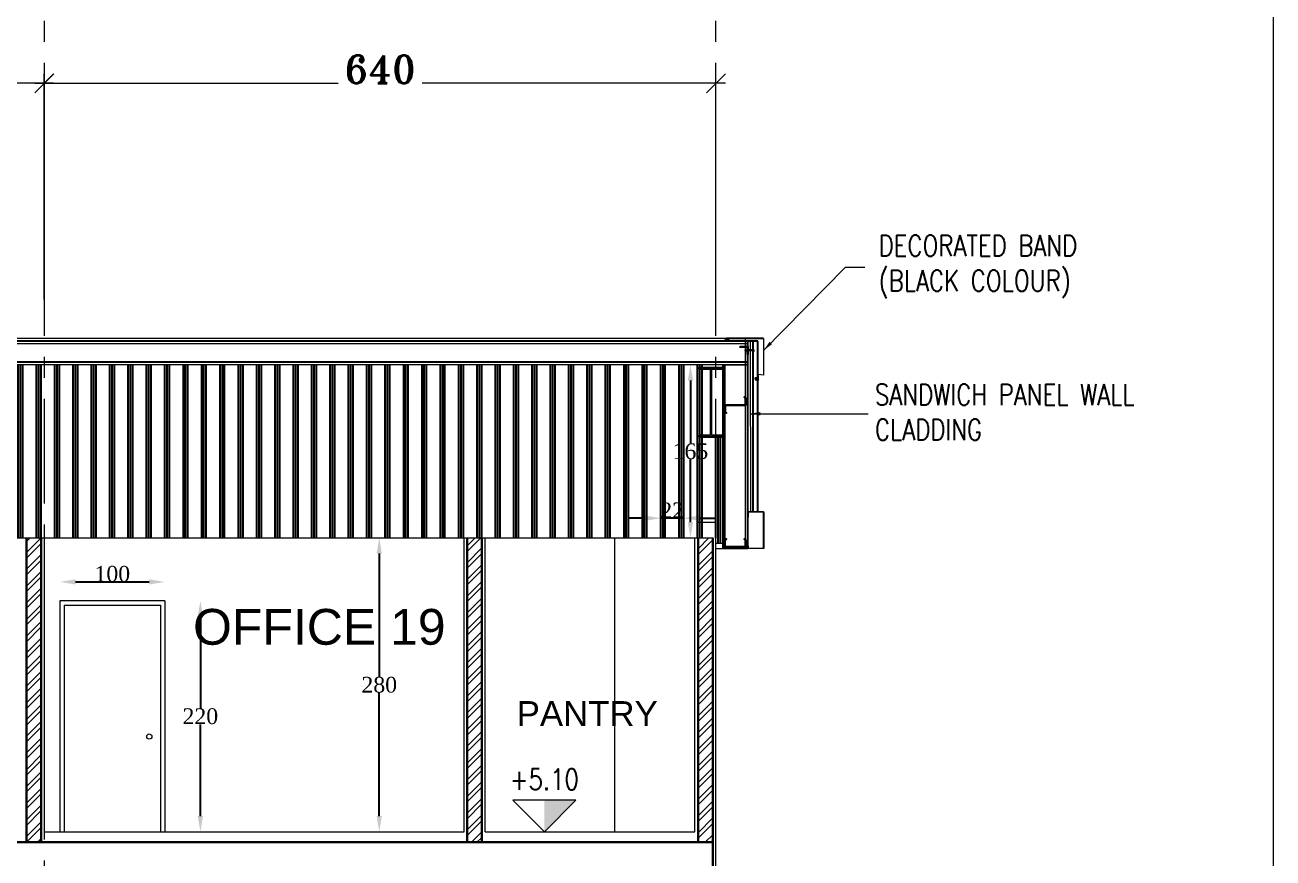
# Model space of a CAD drawing. Header units: millimetres. Extents: x -9083 to 924194, y -232449 to 321637.
# Drawn here: x 43701 to 55597, y 23175 to 31113 of the extents above; entities that cross this region are included whole.
import ezdxf
from ezdxf.enums import TextEntityAlignment as Align

# ---------------------------------------------------------------- set-up
doc = ezdxf.new("R2010")
doc.units = ezdxf.units.MM
doc.header["$LTSCALE"] = 400
doc.header["$MEASUREMENT"] = 0
doc.header["$PDMODE"] = 3
doc.linetypes.add('CENTER', pattern=[2, 1.25, -0.25, 0.25, -0.25])
doc.linetypes.add('CENTERX2', pattern=[4, 2.5, -0.5, 0.5, -0.5])
doc.layers.get('0').update_dxf_attribs({"lineweight": 0, "true_color": 0xff1414})
doc.layers.get('Defpoints').update_dxf_attribs({"color": 8, "lineweight": 5})
for name, color, linetype in [('A-400 ANNOT-TEXT', 7, 'Continuous'), ('A-BRACING', 7, 'Continuous'), ('A-ELEV-3', 7, 'Continuous'), ('A-ELEV-6', 251, 'Continuous'), ('A-GISTUD', 62, 'Continuous'), ('A-HAT', 251, 'Continuous'), ('A-PURLIN', 7, 'Continuous'), ('A-ROOF CLADDING', 7, 'Continuous'), ('PRO', 1, 'Continuous')]:
    doc.layers.add(name, color=color, linetype=linetype)
for name, color, linetype, lineweight in [('A-ALUCOBOND', 155, 'Continuous', 5), ('A-ANNO-DIMS', 134, 'Continuous', 9), ('AR-dim-in', 134, 'Continuous', 0), ('AXIS DIMENSION', 8, 'Continuous', 5), ('DOOR', 1, 'Continuous', 5), ('FINISH', 3, 'Continuous', 9), ('HAT', 252, 'Continuous', 5), ('HATCH', 15, 'Continuous', 0), ('LEVEL SYMBOL', 8, 'Continuous', 5), ('ROOMS DIMENSION', 3, 'Continuous', 5), ('WALL PROPOSED', 255, 'Continuous', 30)]:
    doc.layers.add(name, color=color, linetype=linetype, lineweight=lineweight)
doc.layers.add('A-SHEETING', color=7, linetype='Continuous', true_color=0x8f999f)
doc.layers.add('AXIES', color=7, linetype='CENTER', lineweight=0, true_color=0x949596)
doc.styles.add('Arial_1', font='arial.ttf', dxfattribs={"height": 300})
doc.styles.add('ROMAN', font='times.ttf')
doc.styles.add('ROMAN-0.7', font='romans.shx', dxfattribs={"width": 0.7})
doc.styles.add('ROMANS-0.8', font='romans.shx', dxfattribs={"width": 0.8})
doc.styles.add('ROMANS-TITLE', font='ROMANS.shx', dxfattribs={"width": 0.8})
doc.styles.add('ROMANT', font='romant.shx')
doc.linetypes.add('BATTING', pattern='A,0.0001,-0.1,[134,ltypeshp.shx,S=0.1,R=0,X=-0.1,Y=0],-0.2,[134,ltypeshp.shx,S=0.1,R=180,X=0.1,Y=0],-0.1', length=0.4001)
doc.dimstyles.new('AXIS DIMENSION', dxfattribs={"dimscale": 1.2, "dimtxt": 220, "dimasz": 150, "dimexe": 75, "dimexo": 200, "dimgap": 50, "dimtad": 0, "dimdec": 0, "dimlfac": 0.1, "dimzin": 0, "dimdsep": 46, "dimtxsty": 'ROMANT', "dimblk": 'OBLIQUE', "dimcen": 200, "dimdle": 75, "dimclrd": 17, "dimclre": 94, "dimclrt": 3, "dimadec": 0, "dimazin": 0, "dimtfac": 0.5, "dimtdec": 0, "dimtix": 1, "dimtofl": 0, "dimtmove": 2, "dimatfit": 2, "dimfxl": 100, "dimtvp": 0.5, "dimtolj": 1, "dimtzin": 0, "dimlwd": -1, "dimlwe": -1, "dimarcsym": 0})
doc.dimstyles.new('DIM-200-100', dxfattribs={"dimtxt": 200, "dimasz": 100, "dimexe": 100, "dimexo": 100, "dimgap": 75, "dimtad": 1, "dimdec": 0, "dimzin": 12, "dimdsep": 46, "dimtxsty": 'ROMAN-0.7', "dimblk": 'ARCHTICK', "dimcen": 50, "dimdle": 100, "dimclrd": 8, "dimclre": 9, "dimclrt": 256, "dimadec": 0, "dimazin": 0, "dimtfac": 1, "dimtdec": 0, "dimtix": 1, "dimtmove": 2, "dimatfit": 3, "dimfxl": 1, "dimtolj": 1, "dimtzin": 0, "dimlwd": 9, "dimlwe": 5, "dimarcsym": 0})
doc.dimstyles.new('ELEV DIM', dxfattribs={"dimtxt": 150, "dimasz": 150, "dimexe": 0.06, "dimexo": 0.06, "dimgap": 0.03, "dimtad": 1, "dimtih": 1, "dimtoh": 1, "dimdec": 0, "dimlfac": 0.1, "dimzin": 13, "dimdsep": 46, "dimtxsty": 'ROMAN', "dimcen": 0.09, "dimdle": 0.06, "dimse1": 1, "dimse2": 1, "dimclrd": 256, "dimclre": 256, "dimclrt": 3, "dimadec": 0, "dimazin": 0, "dimtfac": 1, "dimtdec": 0, "dimtix": 1, "dimtmove": 2, "dimatfit": 3, "dimfxl": 0.06, "dimtolj": 1, "dimtzin": 0, "dimarcsym": 0})

# ---------------------------------------------------------------- blocks, each defined once
blk = doc.blocks.new('*D842')
at = {"layer": 'Defpoints', "color": 0, "transparency": 16777216}
for p in [(45034, 25806), (44034, 25625), (45034, 25625)]:
    blk.add_point(p, dxfattribs=at)
at = {"layer": 'ROOMS DIMENSION', "lineweight": -2, "transparency": 16777216}
blk.add_line((44184, 25806), (44884, 25806), dxfattribs=at)
at = {"layer": 'ROOMS DIMENSION', "transparency": 16777216}
for points in [[(44184, 25831), (44184, 25781), (44034, 25806)], [(44884, 25831), (44884, 25781), (45034, 25806)]]:
    blk.add_solid(points, dxfattribs=at)
at = {"layer": 'ROOMS DIMENSION', "color": 3, "transparency": 16777216, "insert": (44534, 25882), "char_height": 150, "attachment_point": 5, "style": 'ROMAN'}
blk.add_mtext('\\A1;100', dxfattribs=at)
blk = doc.blocks.new('*D843')
at = {"layer": 'Defpoints', "color": 0, "transparency": 16777216}
for p in [(45034, 25625), (45034, 23425), (45373, 23425)]:
    blk.add_point(p, dxfattribs=at)
at = {"layer": 'ROOMS DIMENSION', "lineweight": -2, "transparency": 16777216}
for p, q in [((45373, 25475), (45373, 24601)), ((45373, 23575), (45373, 24448))]:
    blk.add_line(p, q, dxfattribs=at)
at = {"layer": 'ROOMS DIMENSION', "transparency": 16777216}
for points in [[(45348, 25475), (45398, 25475), (45373, 25625)], [(45348, 23575), (45398, 23575), (45373, 23425)]]:
    blk.add_solid(points, dxfattribs=at)
at = {"layer": 'ROOMS DIMENSION', "color": 3, "transparency": 16777216, "insert": (45373, 24525), "char_height": 150, "attachment_point": 5, "style": 'ROMAN'}
blk.add_mtext('\\A1;220', dxfattribs=at)
blk = doc.blocks.new('*D848')
at = {"layer": 'Defpoints', "color": 0, "transparency": 16777216}
for p in [(47191, 26225), (47078, 23425), (47191, 23425)]:
    blk.add_point(p, dxfattribs=at)
at = {"layer": 'ROOMS DIMENSION', "lineweight": -2, "transparency": 16777216}
for p, q in [((47078, 26075), (47078, 24901)), ((47078, 23575), (47078, 24749))]:
    blk.add_line(p, q, dxfattribs=at)
at = {"layer": 'ROOMS DIMENSION', "transparency": 16777216}
for points in [[(47053, 26075), (47103, 26075), (47078, 26225)], [(47053, 23575), (47103, 23575), (47078, 23425)]]:
    blk.add_solid(points, dxfattribs=at)
at = {"layer": 'ROOMS DIMENSION', "color": 3, "transparency": 16777216, "insert": (47078, 24825), "char_height": 150, "attachment_point": 5, "style": 'ROMAN'}
blk.add_mtext('\\A1;280', dxfattribs=at)
blk = doc.blocks.new('A$C38DF5A04')
at = {"color": 9}
for p, q in [((-73, -3), (-74, 3)), ((-72, -1), (-74, 3)), ((-74, 3), (-74, 1)), ((-74, 1), (-73, -3)), ((-72, 2), (-71, 3)), ((-70, -3), (-72, 2)), ((-71, 3), (-70, -3)), ((-69, -2), (-71, 3)), ((-69, 2), (-68, 3)), ((-67, -3), (-69, 2)), ((-66, -2), (-68, 3)), ((-68, 3), (-67, -3)), ((-66, 2), (-68, 2)), ((-66, 2), (-65, 3)), ((-64, -3), (-66, 2)), ((-63, -2), (-65, 3)), ((-65, 3), (-64, -3)), ((-63, 2), (-65, 2)), ((-63, 2), (-62, 3)), ((-61, -3), (-63, 2)), ((-62, 3), (-61, -3)), ((-60, -2), (-62, 3)), ((-60, 2), (-62, 2)), ((-60, 2), (-59, 3)), ((-58, -3), (-60, 2)), ((-57, -2), (-59, 3)), ((-59, 3), (-58, -3)), ((-57, 2), (-59, 2)), ((-57, 2), (-56, 3)), ((-55, -3), (-57, 2)), ((-56, 3), (-55, -3)), ((-54, -2), (-56, 3)), ((-54, 2), (-56, 2)), ((-54, 2), (-53, 3)), ((-52, -3), (-54, 2)), ((-53, 3), (-52, -3)), ((-51, -2), (-53, 3)), ((-51, 2), (-53, 2)), ((-51, 2), (-50, 3)), ((-49, -3), (-51, 2)), ((-48, -2), (-50, 3)), ((-50, 3), (-49, -3)), ((-48, 2), (-50, 2)), ((-48, 2), (-47, 3)), ((-46, -3), (-48, 2)), ((-47, 3), (-46, -3)), ((-45, -2), (-47, 3)), ((-45, 2), (-47, 2)), ((-45, 2), (-44, 3)), ((-43, -3), (-45, 2)), ((-44, 3), (-43, -3)), ((-43, -2), (-44, 3)), ((-42, 2), (-44, 2)), ((-40, -2), (-42, 3)), ((-42, 3), (-40, -3)), ((-42, 2), (-42, 3)), ((-40, -3), (-42, 2)), ((-39, 2), (-41, 2)), ((-39, 2), (-39, 3)), ((-39, 3), (-37, -3)), ((-37, -2), (-39, 3)), ((-37, -3), (-39, 2)), ((-36, 2), (-38, 2)), ((-36, 2), (-36, 3)), ((-36, 3), (-34, -3)), ((-34, -2), (-36, 3)), ((-34, -3), (-36, 2)), ((-33, 2), (-35, 2)), ((-33, 2), (-33, 3)), ((-33, 3), (-31, -3)), ((-31, -2), (-33, 3)), ((-31, -3), (-33, 2)), ((-30, 2), (-32, 2)), ((-28, -2), (-30, 3)), ((-30, 3), (-28, -3)), ((-30, 2), (-30, 3)), ((-28, -3), (-30, 2)), ((-27, 2), (-29, 2)), ((-25, -2), (-27, 3)), ((-27, 3), (-25, -3)), ((-27, 2), (-27, 3)), ((-25, -3), (-27, 2)), ((-24, 2), (-26, 2)), ((-22, -2), (-24, 3)), ((-24, 3), (-22, -3)), ((-24, 2), (-24, 3)), ((-22, -3), (-24, 2)), ((-21, 2), (-23, 2)), ((-19, -2), (-21, 3)), ((-21, 3), (-19, -3)), ((-21, 2), (-21, 3)), ((-19, -3), (-21, 2)), ((-18, 2), (-20, 2)), ((-18, 2), (-20, 2)), ((-16, -2), (-18, 3)), ((-18, 3), (-16, -3)), ((-18, 2), (-18, 3)), ((-16, -3), (-18, 2)), ((-16, 2), (-17, 2)), ((-16, 2), (-17, 2)), ((-16, 2), (-15, 3)), ((-14, -3), (-16, 2)), ((-13, -2), (-15, 3)), ((-15, 3), (-14, -3)), ((-13, 2), (-15, 2)), ((-13, 2), (-12, 3)), ((-11, -3), (-13, 2)), ((-10, -2), (-12, 3)), ((-12, 3), (-11, -3)), ((-10, 2), (-12, 2)), ((-10, 2), (-9, 3)), ((-8, -3), (-10, 2)), ((-9, 3), (-8, -3)), ((-7, -2), (-9, 3)), ((-7, 2), (-9, 2)), ((-7, 2), (-6, 3)), ((-5, -3), (-7, 2)), ((-6, 3), (-5, -3)), ((-4, -2), (-6, 3)), ((-4, 2), (-6, 2)), ((-4, 2), (-6, 2)), ((-4, 2), (-3, 3)), ((-2, -3), (-4, 2)), ((-3, 3), (-2, -3)), ((-1, -2), (-3, 3)), ((0, 2), (-3, 2)), ((3, 5), (3, -5)), ((-72, -1), (-73, -3)), ((-70, -3), (-69, -2)), ((-67, -3), (-66, -2)), ((-64, -2), (-66, -2)), ((-64, -3), (-63, -2)), ((-61, -2), (-63, -2)), ((-61, -3), (-60, -2)), ((-58, -2), (-60, -2)), ((-58, -3), (-57, -2)), ((-55, -2), (-57, -2)), ((-55, -3), (-54, -2)), ((-52, -2), (-54, -2)), ((-52, -3), (-51, -2)), ((-49, -2), (-51, -2)), ((-49, -3), (-48, -2)), ((-46, -2), (-48, -2)), ((-46, -3), (-45, -2)), ((-44, -2), (-45, -2)), ((-41, -2), (-43, -2)), ((-43, -3), (-43, -2)), ((-38, -2), (-40, -2)), ((-40, -3), (-40, -2)), ((-35, -2), (-37, -2)), ((-37, -3), (-37, -2)), ((-32, -2), (-34, -2)), ((-34, -3), (-34, -2)), ((-29, -2), (-31, -2)), ((-31, -3), (-31, -2)), ((-28, -3), (-28, -2)), ((-26, -2), (-28, -2)), ((-25, -3), (-25, -2)), ((-23, -2), (-25, -2)), ((-22, -3), (-22, -2)), ((-20, -2), (-22, -2)), ((-19, -3), (-19, -2)), ((-17, -2), (-19, -2)), ((-16, -3), (-16, -2)), ((-14, -2), (-16, -2)), ((-14, -3), (-13, -2)), ((-11, -2), (-13, -2)), ((-11, -3), (-10, -2)), ((-8, -2), (-10, -2)), ((-8, -3), (-7, -2)), ((-5, -2), (-7, -2)), ((-5, -3), (-4, -2)), ((-2, -2), (-4, -2)), ((-2, -3), (-1, -2)), ((0, -2), (-1, -2))]:
    blk.add_line(p, q, dxfattribs=at)
at = {"color": 9, "linetype": 'Continuous'}
for p, q in [((0, -10), (0, 10)), ((1, 10), (0, 10)), ((1, -10), (1, 10)), ((1, 10), (3, 5)), ((4, 5), (7, 5)), ((4, 3), (7, 3)), ((7, -4), (7, 4)), ((1, -10), (0, -10)), ((3, -5), (1, -10)), ((4, -3), (7, -3)), ((7, -5), (4, -5))]:
    blk.add_line(p, q, dxfattribs=at)
for centre, radius, start, end in [((5, 4), 1.99, 137.7662, 222.2338), ((10, 0), 7.2, 158.141, 201.859), ((5, 4), 1.99, 317.7662, 42.2338), ((0, 0), 7.2, 338.141, 21.859), ((5, -4), 1.99, 137.7662, 222.2338), ((5, -4), 1.99, 317.7662, 42.2338)]:
    blk.add_arc(centre, radius, start, end, dxfattribs=at)
at = {"color": 9}
for centre, major_axis, start_param, end_param in [((-68, -21), (16.6, 16.6), 1.076748, 1.203291), ((-68, 22), (-16.6, 16.6), 1.938302, 2.101801), ((-68, -21), (-16.6, 16.6), -0.618205, -0.53124), ((-68, -21), (16.6, 16.6), 0.829171, 0.912678), ((-68, 22), (-16.6, 16.6), 2.146176, 2.245916), ((-68, 22), (-16.6, 16.6), 2.288058, 2.374668)]:
    blk.add_ellipse(centre, major_axis=major_axis, ratio=1, start_param=start_param, end_param=end_param, dxfattribs=at)
blk = doc.blocks.new('200Z')
at = {"layer": 'A-PURLIN'}
blk.add_lwpolyline([(-81, 12), (-71, 3, 0.198912), (-65, 0), (-9, 0, 0.414214), (0, 9), (0, 191, -0.414214), (5, 196), (61, 196, -0.198912), (64, 195), (74, 185), (77, 188), (67, 197, 0.198912), (61, 200), (5, 200, 0.414214), (-4, 191), (-4, 9, -0.414214), (-9, 4), (-65, 4, -0.198912), (-68, 5), (-78, 15)], format="xyb", close=True, dxfattribs=at)
blk = doc.blocks.new('_ArchTick')
at = {"color": 0, "linetype": 'ByBlock', "const_width": 0.15}
blk.add_lwpolyline([(-0.5, -0.5), (0.5, 0.5)], dxfattribs=at)
blk = doc.blocks.new('A-LVL_EL-SEC')
at = {"layer": 'LEVEL SYMBOL', "color": 5, "ltscale": 800}
blk.add_line((-150, 0), (150, 0), dxfattribs=at)
at = {"layer": 'LEVEL SYMBOL'}
blk.add_lwpolyline([(-300, 300), (0, 0), (300, 300), (-300, 300)], dxfattribs=at)
blk.add_solid([(0, 300), (300, 300), (0, 0)], dxfattribs=at)
at = {"layer": 'LEVEL SYMBOL', "color": 1, "ltscale": 800, "style": 'ROMANS-TITLE', "width": 0.8}
blk.add_attdef('FLOOR-LEVEL', text='', height=200, dxfattribs=at).set_placement((0, 580), align=Align.MIDDLE)
blk = doc.blocks.new('*D884')
at = {"layer": 'Defpoints', "color": 0, "transparency": 16777216}
for p in [(50044, 27874), (50086, 27874, 0), (50086, 26225)]:
    blk.add_point(p, dxfattribs=at)
at = {"layer": 'ROOMS DIMENSION', "lineweight": -2, "transparency": 16777216}
for p, q in [((50044, 27724), (50044, 27126)), ((50044, 26375), (50044, 26973))]:
    blk.add_line(p, q, dxfattribs=at)
at = {"layer": 'ROOMS DIMENSION', "transparency": 16777216}
for points in [[(50019, 27724), (50069, 27724), (50044, 27874)], [(50019, 26375), (50069, 26375), (50044, 26225)]]:
    blk.add_solid(points, dxfattribs=at)
at = {"layer": 'ROOMS DIMENSION', "color": 3, "transparency": 16777216, "insert": (50044, 27050), "char_height": 150, "attachment_point": 5, "style": 'ROMAN'}
blk.add_mtext('\\A1;165', dxfattribs=at)
blk = doc.blocks.new('*D852')
at = {"layer": 'Defpoints', "color": 0, "transparency": 16777216}
for p in [(49761, 26413), (49761, 26225, 0), (49979, 26225, 0)]:
    blk.add_point(p, dxfattribs=at)
at = {"layer": 'ROOMS DIMENSION', "lineweight": -2, "transparency": 16777216}
for p, q in [((49611, 26413), (49461, 26413)), ((49979, 26413), (49761, 26413)), ((50129, 26413), (50279, 26413))]:
    blk.add_line(p, q, dxfattribs=at)
at = {"layer": 'ROOMS DIMENSION', "transparency": 16777216}
for points in [[(49611, 26438), (49611, 26388), (49761, 26413)], [(50129, 26438), (50129, 26388), (49979, 26413)]]:
    blk.add_solid(points, dxfattribs=at)
at = {"layer": 'ROOMS DIMENSION', "color": 3, "transparency": 16777216, "insert": (49870, 26488), "char_height": 150, "attachment_point": 5, "style": 'ROMAN'}
blk.add_mtext('\\A1;22', dxfattribs=at)
blk = doc.blocks.new('*D885')
at = {"layer": 'Defpoints', "color": 0, "transparency": 16777216}
for p in [(50044, 27874), (50086, 27874, 0), (50086, 26225)]:
    blk.add_point(p, dxfattribs=at)
at = {"layer": 'ROOMS DIMENSION', "lineweight": -2, "transparency": 16777216}
for p, q in [((50044, 27724), (50044, 27126)), ((50044, 26375), (50044, 26973))]:
    blk.add_line(p, q, dxfattribs=at)
at = {"layer": 'ROOMS DIMENSION', "transparency": 16777216}
for points in [[(50019, 27724), (50069, 27724), (50044, 27874)], [(50019, 26375), (50069, 26375), (50044, 26225)]]:
    blk.add_solid(points, dxfattribs=at)
at = {"layer": 'ROOMS DIMENSION', "color": 3, "transparency": 16777216, "insert": (50044, 27050), "char_height": 150, "attachment_point": 5, "style": 'ROMAN'}
blk.add_mtext('\\A1;165', dxfattribs=at)
blk = doc.blocks.new('*D886')
at = {"layer": 'Defpoints', "color": 0, "transparency": 16777216}
for p in [(50044, 27874), (50086, 27874, 0), (50086, 26225)]:
    blk.add_point(p, dxfattribs=at)
at = {"layer": 'ROOMS DIMENSION', "lineweight": -2, "transparency": 16777216}
for p, q in [((50044, 27724), (50044, 27126)), ((50044, 26375), (50044, 26973))]:
    blk.add_line(p, q, dxfattribs=at)
at = {"layer": 'ROOMS DIMENSION', "transparency": 16777216}
for points in [[(50019, 27724), (50069, 27724), (50044, 27874)], [(50019, 26375), (50069, 26375), (50044, 26225)]]:
    blk.add_solid(points, dxfattribs=at)
at = {"layer": 'ROOMS DIMENSION', "color": 3, "transparency": 16777216, "insert": (50044, 27050), "char_height": 150, "attachment_point": 5, "style": 'ROMAN'}
blk.add_mtext('\\A1;165', dxfattribs=at)
blk = doc.blocks.new('_Oblique')
at = {"color": 0, "linetype": 'ByBlock', "lineweight": -2}
blk.add_line((-0.5, -0.5), (0.5, 0.5), dxfattribs=at)
blk = doc.blocks.new('*D241')
at = {"layer": 'AXIS DIMENSION', "color": 94, "ltscale": 20, "transparency": 16777216}
for p, q in [((6115083, 708928), (6115083, 711079)), ((6119281, 708928), (6119281, 711079))]:
    blk.add_line(p, q, dxfattribs=at)
at = {"layer": 'AXIS DIMENSION', "color": 17, "ltscale": 20, "transparency": 16777216}
for p, q in [((6114993, 710989), (6116776, 710989)), ((6119371, 710989), (6117587, 710989))]:
    blk.add_line(p, q, dxfattribs=at)
at = {"layer": 'Defpoints', "color": 0, "ltscale": 20, "transparency": 16777216}
for p in [(6119281, 710989), (6115083, 708688), (6119281, 708688)]:
    blk.add_point(p, dxfattribs=at)
at = {"layer": 'AXIS DIMENSION', "color": 17, "ltscale": 20, "transparency": 16777216, "xscale": 179.9999999999999, "yscale": 179.9999999999999, "zscale": 179.9999999999999, "rotation": 180}
blk.add_blockref('_Oblique', (6115083, 710989), dxfattribs=at)
at = {"layer": 'AXIS DIMENSION', "color": 17, "ltscale": 20, "transparency": 16777216, "xscale": 179.9999999999999, "yscale": 179.9999999999999, "zscale": 179.9999999999999}
blk.add_blockref('_Oblique', (6119281, 710989), dxfattribs=at)
at = {"layer": 'AXIS DIMENSION', "color": 3, "ltscale": 20, "transparency": 16777216, "insert": (6117182, 711121), "char_height": 264, "attachment_point": 5, "style": 'ROMANT'}
blk.add_mtext('\\A1;420', dxfattribs=at)
blk = doc.blocks.new('*D242')
at = {"layer": 'AXIS DIMENSION', "color": 94, "ltscale": 20, "transparency": 16777216}
for p, q in [((6119283, 708928), (6119283, 711079)), ((6125683, 708928), (6125683, 711079))]:
    blk.add_line(p, q, dxfattribs=at)
at = {"layer": 'AXIS DIMENSION', "color": 17, "ltscale": 20, "transparency": 16777216}
for p, q in [((6119193, 710989), (6122083, 710989)), ((6125773, 710989), (6122882, 710989))]:
    blk.add_line(p, q, dxfattribs=at)
at = {"layer": 'Defpoints', "color": 0, "ltscale": 20, "transparency": 16777216}
for p in [(6125683, 710989), (6119283, 708688), (6125683, 708688)]:
    blk.add_point(p, dxfattribs=at)
at = {"layer": 'AXIS DIMENSION', "color": 17, "ltscale": 20, "transparency": 16777216, "xscale": 179.9999999999999, "yscale": 179.9999999999999, "zscale": 179.9999999999999, "rotation": 180}
blk.add_blockref('_Oblique', (6119283, 710989), dxfattribs=at)
at = {"layer": 'AXIS DIMENSION', "color": 17, "ltscale": 20, "transparency": 16777216, "xscale": 179.9999999999999, "yscale": 179.9999999999999, "zscale": 179.9999999999999}
blk.add_blockref('_Oblique', (6125683, 710989), dxfattribs=at)
at = {"layer": 'AXIS DIMENSION', "color": 3, "ltscale": 20, "transparency": 16777216, "insert": (6122483, 711121), "char_height": 264, "attachment_point": 5, "style": 'ROMANT'}
blk.add_mtext('\\A1;640', dxfattribs=at)
blk = doc.blocks.new('rffghffr')
at = {"layer": 'AXIES', "linetype": 'CENTERX2'}
for p, q in [((6119282.5, 695783), (6119282.5, 714330.6)), ((6125682.5, 695783), (6125682.5, 714330.6))]:
    blk.add_line(p, q, dxfattribs=at)
at = {"layer": 'AXIS DIMENSION', "ltscale": 20}
for base, p1, p2, picture, middle in [((6119280.7, 710988.7), (6115082.5, 708688.2), (6119280.7, 708688.2), '*D241', (6117181.6, 711120.7)), ((6125682.5, 710988.7), (6119282.5, 708688.2), (6125682.5, 708688.2), '*D242', (6122482.5, 711120.7))]:
    dim = blk.add_linear_dim(base=base, p1=p1, p2=p2, dimstyle='AXIS DIMENSION', dxfattribs=at)
    dim.commit()
    dim.dimension.update_dxf_attribs({"geometry": picture, "text_midpoint": middle})

msp = doc.modelspace()

# ---------------------------------------------------------------- hatches: boundary and pattern name
h = msp.add_hatch()
h.set_pattern_fill('LINE', color=256, scale=20, angle=45, style=0)
h.set_pattern_definition([(45, (-610891.0205, 567783.3828), (-1.767766953, 1.767766953), [])])
h.paths.add_polyline_path([(50660.7918, 27749.44978), (50660.7918, 27729.44978), (50685.54266, 27729.44978), (50685.54266, 27749.44978)])
h = msp.add_hatch()
h.set_pattern_fill('LINE', color=256, scale=20, angle=45, style=0)
h.set_pattern_definition([(45, (-610891.0205, 567783.3828), (-1.767766953, 1.767766953), [])])
h.paths.add_polyline_path([(50660.7918, 27749.44977), (50660.7918, 27729.44977), (50685.54266, 27729.44977), (50685.54266, 27749.44977)])
at = {"layer": 'A-GISTUD'}
h = msp.add_hatch(dxfattribs=at)
h.set_pattern_fill('LINE', color=9, angle=45, style=0)
h.set_pattern_definition([(135, (1440830.8724, -1001223.428), (2.24506403, 2.24506403), [])])
h.paths.add_polyline_path([(50591.58505, 28048.52905), (50516.58505, 28048.52905), (50516.58505, 28043.52905), (50586.58505, 28043.52905), (50586.58505, 27973.52905), (50591.58505, 27973.52905)])
h = msp.add_hatch(dxfattribs=at)
h.set_pattern_fill('LINE', color=9, angle=45, style=0)
h.set_pattern_definition([(135, (1440830.8724, -1001223.428), (2.24506403, 2.24506403), [])])
h.paths.add_polyline_path([(50591.58505, 28048.52904), (50516.58505, 28048.52904), (50516.58505, 28043.52904), (50586.58505, 28043.52904), (50586.58505, 27973.52904), (50591.58505, 27973.52904)])
at = {"layer": 'A-HAT'}
h = msp.add_hatch(dxfattribs=at)
h.set_pattern_fill('ANSI36', color=256, scale=60, style=0)
h.set_pattern_definition([(135, (324294.6846, 389098.969), (-3.97747564, 14.58407736), [18.75, -3.75, 0, -3.75])])
h.paths.add_polyline_path([(50372.18407, 27874.40334), (50357.18407, 27874.40334), (50361.72086, 26125.04663), (50566.71175, 26125.04667), (50562.17496, 26135.04671), (50372.18407, 26135.04671)])
at = {"layer": 'A-SHEETING'}
h = msp.add_hatch(dxfattribs=at)
h.set_pattern_fill('PLAST', color=8, scale=700, angle=90, style=0)
h.set_pattern_definition([(90, (279.48, -2543.15), (-175, 1e-14), []), (90, (257.6, -2543.15), (-175, 1e-14), []), (90, (235.73, -2543.15), (-175, 1e-14), [])])
h.paths.add_polyline_path([(50236.20445, 27874.40334), (11391.75954, 27874.40334), (11391.75954, 27184.13712), (11272.39845, 27184.13712), (11272.39845, 26178.10913), (11343.24921, 26178.10913), (11343.25139, 26225.09795), (50286.33723, 26224.6749), (50286.33331, 26175.10913), (50357.18407, 26175.10913), (50356.29798, 27184.13712), (50236.20445, 27184.13712)])
at = {"layer": 'HATCH'}
h = msp.add_hatch(dxfattribs=at)
h.set_pattern_fill('ANSI37', color=256, scale=300)
h.set_pattern_definition([(45, (279.48, -1283.142), (-26.516504, 26.516504), []), (135, (279.48, -1283.142), (-26.516504, -26.516504), [])])
h.paths.add_polyline_path([(50286.34392, 23424.37395), (50287.3371, 23424.37395), (50287.3371, 26674.37249), (50286.34507, 26674.37249)])
h.paths.add_polyline_path([(2216.33606, 23024.72366), (10956.33606, 23024.65629), (10956.33827, 23324.65909), (2216.33518, 23324.72333)])
h = msp.add_hatch(dxfattribs=at)
h.set_pattern_fill('ANSI32', color=256, scale=300)
h.set_pattern_definition([(45, (279.48, -1283.14), (-79.54951, 79.54951), []), (45, (332.51, -1283.14), (-79.54951, 79.54951), [])])
h.paths.add_polyline_path([(6114.62285, 23324.69498), (6254.62285, 23324.69395), (6254.61918, 26224.71615), (6114.61918, 26224.71716)])
h.paths.add_polyline_path([(10258.1389, 26224.71615), (10118.1389, 26224.71716), (10118.14257, 23324.66575), (10258.14257, 23324.66473)])
h.paths.add_polyline_path([(14456.34025, 26224.71615), (14316.34025, 26224.71716), (14316.34392, 23324.6351), (14456.34392, 23324.63408)])
h.paths.add_polyline_path([(18656.34025, 26224.71615), (18516.34025, 26224.71716), (18516.34392, 23324.60443), (18656.34392, 23324.60341)])
h.paths.add_polyline_path([(22716.34392, 23324.57377), (22856.34392, 23324.57275), (22856.34025, 26224.71615), (22716.34025, 26224.71716)])
h.paths.add_polyline_path([(27056.34025, 26224.71615), (26916.34025, 26224.71716), (26916.34392, 23324.54311), (27056.34392, 23324.54209)])
h.paths.add_polyline_path([(31256.34025, 26224.71615), (31116.34025, 26224.71716), (31116.34392, 23324.51244), (31256.34392, 23324.51142)])
h.paths.add_polyline_path([(35316.34392, 23324.48178), (35456.34392, 23324.48076), (35456.34025, 26224.71615), (35316.34025, 26224.71716)])
h.paths.add_polyline_path([(39656.34025, 26224.71615), (39516.34025, 26224.71716), (39516.34392, 23324.45112), (39656.34392, 23324.4501)])
h.paths.add_polyline_path([(43716.34392, 23324.42045), (43856.34392, 23324.41943), (43856.34025, 26224.71615), (43716.34025, 26224.71716)])
h.paths.add_polyline_path([(47916.34392, 23324.38979), (48056.34392, 23324.38877), (48056.34025, 26224.71615), (47916.34025, 26224.71716)])
h.paths.add_polyline_path([(50256.3456, 26224.71544), (50116.3456, 26224.71666), (50116.34392, 23324.37373), (50256.34392, 23324.37271)])

# ---------------------------------------------------------------- linework, layer by layer
at = {"color": 3, "linetype": 'Continuous'}
for p, q in [((50740.96856, 28124.71564, 0), (50740.96856, 27774.71564, 0)), ((50740.96856, 28124.71563, 0), (50740.96856, 27774.71563, 0)), ((50686.64342, 27748.53599, 0), (50686.64342, 27724.3585, 0)), ((50686.64342, 27748.53598, 0), (50686.64342, 27724.35849, 0)), ((50689.70973, 27783.73661, 0), (50689.70973, 27724.3585, 0)), ((50689.70973, 27783.7366, 0), (50689.70973, 27724.35849, 0))]:
    msp.add_line(p, q, dxfattribs=at)
at = {"color": 9}
for p, q in [((50685.54266, 27749.44978, 0), (50660.7918, 27749.44978, 0)), ((50685.54266, 27749.44977, 0), (50660.7918, 27749.44977, 0)), ((50685.54266, 27729.44978, 0), (50660.7918, 27729.44978, 0)), ((50685.54266, 27729.44977, 0), (50660.7918, 27729.44977, 0))]:
    msp.add_line(p, q, dxfattribs=at)
at = {"color": 3}
for p, q in [((50689.70973, 27724.3585, 0), (50686.64342, 27724.3585, 0)), ((50689.70973, 27724.35849, 0), (50686.64342, 27724.35849, 0)), ((50740.96856, 27774.71564, 0), (50689.70973, 27783.73661, 0)), ((50740.96856, 27774.71563, 0), (50689.70973, 27783.7366, 0))]:
    msp.add_line(p, q, dxfattribs=at)
at = {"const_width": 2.5, "elevation": 0}
for points in [[(50675.77511, 27737.61469), (50699.39222, 27737.61469)], [(50675.77511, 27737.61468), (50699.39222, 27737.61468)]]:
    msp.add_lwpolyline(points, dxfattribs=at)
at = {"layer": 'A-ALUCOBOND', "color": 3, "ltscale": 0.9}
msp.add_lwpolyline([(50592.7619, 26475.04671), (50742.24543, 26475.04671), (50742.24543, 26125.04671), (50592.7619, 26125.04671), (50592.7619, 26149.87357), (50595.7619, 26149.87357), (50595.7619, 26139.26218), (50595.7619, 26139.26218), (50595.7619, 26128.04671), (50739.24543, 26128.04671), (50739.24543, 26472.05022), (50595.7619, 26472.0501), (50595.7619, 26422.58166), (50592.7619, 26422.58166), (50592.7619, 26475.04671), (50592.7619, 26472.0501)], dxfattribs=at)
at = {"layer": 'A-ANNO-DIMS', "color": 0, "linetype": 'Continuous'}
for p, q in [((50591.83924, 28124.71563, 0), (11037.75219, 28127.71563)), ((50591.83924, 28074.65314, 0), (11037.75219, 28077.65314)), ((50570.34213, 26125.04648, 0), (50570.31698, 28124.71544, 0)), ((50357.18407, 27874.40334, 0), (50591.58505, 27874.40334, 0)), ((50285.36042, 26175.10913, 0), (50357.18407, 26175.10913, 0)), ((50285.36042, 26125.04667, 0), (50357.18407, 26125.04667, 0))]:
    msp.add_line(p, q, dxfattribs=at)
at = {"layer": 'A-BRACING', "elevation": 0}
msp.add_lwpolyline([(50240.17945, 27847.13712), (50125.67945, 27847.13712), (50125.67945, 27844.63712, 0.4142135624), (50135.67945, 27834.63712), (50226.20445, 27834.63712, -0.4142135624), (50236.20445, 27824.63712), (50236.20445, 27209.63712, -0.4142135624), (50226.20445, 27199.63712), (50135.67945, 27199.63712, 0.4142135624), (50125.67945, 27189.63712), (50125.67945, 27187.13712), (50240.17945, 27187.13712), (50354.67945, 27187.13712), (50354.67945, 27189.63712, 0.4142135624), (50344.67945, 27199.63712), (50254.15445, 27199.63712, -0.4142135624), (50244.15445, 27209.63712), (50244.15445, 27824.63712, -0.4142135624), (50254.15445, 27834.63712), (50344.67945, 27834.63712, 0.4142135624), (50354.67945, 27844.63712), (50354.67945, 27847.13712)], format="xyb", close=True, dxfattribs=at)
at = {"layer": 'A-ELEV-3', "linetype": 'Continuous', "elevation": 0}
for points in [[(50591.8269, 26125.04665), (50357.18407, 26125.04662), (50357.18407, 27874.40334)], [(50562.17496, 26135.04671), (50372.18407, 26135.04671), (50372.18407, 27874.40334)], [(50562.17496, 26135.04672), (50372.18407, 26135.04672), (50372.18407, 27874.40334)]]:
    msp.add_lwpolyline(points, dxfattribs=at)
at = {"layer": 'A-ELEV-6'}
for p, q in [((50591.83924, 28099.68439, 0), (11037.75219, 28102.68439)), ((50591.83924, 27899.40331, 0), (11037.75219, 27902.40331))]:
    msp.add_line(p, q, dxfattribs=at)
at = {"layer": 'A-GISTUD'}
for p, q in [((50389.42734, 28122.41979, 0), (50414.42734, 28122.41979, 0)), ((50389.42734, 28122.41978, 0), (50414.42734, 28122.41978, 0))]:
    msp.add_line(p, q, dxfattribs=at)
at = {"layer": 'A-GISTUD', "ltscale": 10, "const_width": 2.5, "elevation": 0}
for points in [[(50401.80364, 28133.79291), (50401.80364, 28108.56192)], [(50401.80364, 28133.7929), (50401.80364, 28108.56191)]]:
    msp.add_lwpolyline(points, dxfattribs=at)
at = {"layer": 'A-GISTUD', "color": 2, "elevation": 0}
for points in [[(50516.58505, 28048.52905), (50591.58505, 28048.52905), (50591.58505, 27973.52905), (50586.58505, 27973.52905), (50586.58505, 28043.52905), (50516.58505, 28043.52905)], [(50516.58505, 28048.52904), (50591.58505, 28048.52904), (50591.58505, 27973.52904), (50586.58505, 27973.52904), (50586.58505, 28043.52904), (50516.58505, 28043.52904)]]:
    msp.add_lwpolyline(points, close=True, dxfattribs=at)
at = {"layer": 'A-PURLIN', "elevation": 0}
msp.add_lwpolyline([(50571.17496, 26199.97565, 0.1989123674), (50568.53892, 26206.33961), (50558.68968, 26216.18885), (50555.86125, 26213.36043), (50565.71049, 26203.51118, -0.1989123674), (50567.17496, 26199.97565), (50567.17496, 26144.04672, -0.4142135624), (50562.17496, 26139.04672), (50380.17496, 26139.04672, -0.4142135624), (50375.17496, 26144.04672), (50375.17496, 26199.97565, -0.1989123674), (50376.63942, 26203.51118), (50386.48867, 26213.36043), (50383.66024, 26216.18885), (50373.811, 26206.33961, 0.1989123674), (50371.17496, 26199.97565), (50371.17496, 26144.04672, 0.4142135624), (50380.17496, 26135.04672), (50562.17496, 26135.04672, 0.4142135624), (50571.17496, 26144.04672)], format="xyb", close=True, dxfattribs=at)
at = {"layer": 'A-ROOF CLADDING'}
for p, q in [((50686.8269, 28098.59151, 0), (50591.8269, 28098.59151, 0)), ((50591.8269, 26125.04667, 0), (50591.8269, 28098.59151, 0)), ((50686.8269, 28098.5915, 0), (50591.8269, 28098.5915, 0)), ((50642.57385, 26475.04671, 0), (50641.8269, 28098.5915, 0)), ((50685.66364, 26475.04671, 0), (50686.8269, 28098.59151, 0))]:
    msp.add_line(p, q, dxfattribs=at)
at = {"layer": 'AR-dim-in', "linetype": 'Continuous'}
for p, q in [((50591.83924, 27874.40334, 0), (11488.72895, 27877.40334)), ((50116.33154, 26374.67461), (50286.33155, 26374.67461)), ((11343.24963, 26225.05768, 0), (50256.34507, 26224.71543))]:
    msp.add_line(p, q, dxfattribs=at)
at = {"layer": 'Defpoints'}
msp.add_lwpolyline([(-8100, 42366.04501), (55596.80779, 42366.04501), (55596.80779, -15919.30099), (-8100, -15919.30099)], close=True, dxfattribs=at)
at = {"layer": 'DOOR', "color": 1}
for p, q in [((45033.56418, 25624.66973, 0.00192), (44033.56418, 25624.66973, 0.00192)), ((44033.56418, 25624.66973), (44033.56418, 23424.66973)), ((44073.56418, 25584.66973), (44073.56418, 23424.66973)), ((44073.56418, 25584.66973), (44993.56418, 25584.66973)), ((44993.56418, 25584.66973), (44993.56418, 23424.66973)), ((45033.56418, 25624.66973), (45033.56418, 23424.66973))]:
    msp.add_line(p, q, dxfattribs=at)
msp.add_circle((44886.34658, 24332.3938), 25, dxfattribs=at)
at = {"layer": 'FINISH'}
for p, q in [((50286.33375, 26125.04667), (50286.33155, 26374.67461)), ((43886.34392, 23424.4185), (43886.34507, 26224.76123)), ((47886.34392, 23424.38974), (47886.34507, 26224.73247)), ((48086.34392, 23424.3883), (48086.34507, 26224.73103)), ((49324.56445, 23424.37424), (49324.56561, 26224.71697)), ((50086.34392, 23424.37393), (50086.34507, 26224.71665)), ((50286.34392, 23424.37249), (50286.33375, 26125.04667, 0)), ((43886.34392, 23424.4185), (47886.34392, 23424.38974)), ((48086.34392, 23424.3883), (50086.34392, 23424.37393)), ((50286.33615, 18624.74145), (50286.37578, 23424.37249))]:
    msp.add_line(p, q, dxfattribs=at)
at = {"layer": 'HAT', "linetype": 'BATTING', "ltscale": 0.05}
for q in [(50616.8269, 28098.59151, 0), (50616.8269, 28098.5915, 0)]:
    msp.add_line((50619.5407, 26475.04671, 0), q, dxfattribs=at)
at = {"layer": 'PRO', "color": 3}
for p, q in [((50388.59455, 28124.71564, 0), (50361.93121, 28098.0523, 0)), ((50388.59455, 28124.71563, 0), (50361.93121, 28098.05229, 0)), ((50740.96856, 28124.71564, 0), (50388.59455, 28124.71564, 0)), ((50740.96856, 28124.71563, 0), (50388.59455, 28124.71563, 0))]:
    msp.add_line(p, q, dxfattribs=at)
at = {"layer": 'WALL PROPOSED'}
for p, q in [((43716.34392, 23324.42045), (43716.34507, 26224.76266)), ((43856.34392, 23324.41943), (43856.34507, 26224.76123)), ((47916.34392, 23324.38979), (47916.34507, 26224.73247)), ((48056.34392, 23324.38877), (48056.34507, 26224.73103)), ((50116.34392, 23324.37125), (50116.34507, 26224.71665)), ((50256.34392, 23324.37022), (50256.34507, 26224.71543)), ((2216.33638, 23324.37022), (50256.3361, 23324.37022)), ((50256.33534, 18524.74145), (50256.3361, 23324.37022))]:
    msp.add_line(p, q, dxfattribs=at)

# ---------------------------------------------------------------- block references
at = {"layer": 'A-GISTUD'}
for p in [(50641.938, 28011.5354, 0), (50641.938, 28011.53539, 0)]:
    msp.add_blockref('A$C38DF5A04', p, dxfattribs=at)
at = {"layer": 'A-PURLIN', "color": 3, "xscale": -1, "rotation": 270}
msp.add_blockref('200Z', (50371.24854, 27492.15434, 0), dxfattribs=at)
at = {"layer": 'AXIES'}
msp.add_blockref('rffghffr', (-6075396.1806, -680431.17116), dxfattribs=at)
at = {"layer": 'LEVEL SYMBOL', "ltscale": 800}
ref = msp.add_blockref('A-LVL_EL-SEC', (48651.50068, 23424.71665), dxfattribs=at)
ref.add_attrib('FLOOR-LEVEL', '+5.10', dxfattribs={"color": 1, "ltscale": 800, "height": 200, "style": 'ROMANS-TITLE', "width": 0.8}).set_placement((48651.50068, 23924.71665), align=Align.MIDDLE)

# ---------------------------------------------------------------- texts
at = {"layer": 'A-400 ANNOT-TEXT', "char_height": 200, "attachment_point": 1, "style": 'ROMANS-0.8'}
for s, insert, width in [('DECORATED BAND (BLACK COLOUR) ', (51837.73188, 29108.68554, 0), 2254.5996412), ('SANDWICH PANEL WALL CLADDING', (51801.97261, 27689.3511, 0), 3248.7840595), ('SANDWICH PANEL WALL CLADDING', (51801.97261, 27689.35109, 0), 3248.7840595)]:
    msp.add_mtext(s, dxfattribs=dict(at, insert=insert, width=width))
at = {"layer": 'A-ANNO-DIMS', "attachment_point": 2, "line_spacing_factor": 0.938532, "style": 'Arial_1'}
for s, insert, char_height, width in [('OFFICE 19', (46506.86152, 25547.99664), 340.809438, 3622.2857845), ('PANTRY', (49060.5418, 24669.67887), 237.295016, 1895.4429541)]:
    msp.add_mtext(s, dxfattribs=dict(at, insert=insert, char_height=char_height, width=width))

# ---------------------------------------------------------------- dimensions: what is measured, and where the dimension line sits
at = {"layer": 'ROOMS DIMENSION'}
for base, p1, p2, picture, middle in [((50044.2321, 27874.44211), (50086.34507, 26224.71665), (50086.47164, 27874.44211, 0), '*D884', (50044.2321, 27049.57938)), ((50044.2321, 27874.44211), (50086.34507, 26224.71665), (50086.47164, 27874.44211, 0), '*D885', (50044.2321, 27049.57938)), ((50044.2321, 27874.44211), (50086.34507, 26224.71665), (50086.47164, 27874.44211, 0), '*D886', (50044.2321, 27049.57938)), ((47078.29466, 23424.70971), (47191.41438, 26225.05244), (47191.38986, 23424.70971), '*D848', (47078.29466, 24824.88107)), ((45373.18401, 23424.66973), (45033.56418, 25624.66973), (45033.56418, 23424.66973), '*D843', (45373.18401, 24524.66973))]:
    dim = msp.add_linear_dim(base=base, p1=p1, p2=p2, angle=90, dimstyle='ELEV DIM', dxfattribs=at)
    dim.commit()
    dim.dimension.update_dxf_attribs({"geometry": picture, "text_midpoint": middle})
for base, p1, p2, picture, middle in [((49760.63664, 26412.92639), (49978.95565, 26224.71787, 0), (49760.63664, 26224.71979, 0), '*D852', (49869.79614, 26487.95639)), ((45033.56418, 25805.96), (44033.56418, 25624.66973), (45033.56418, 25624.66973), '*D842', (44533.56418, 25882.28777))]:
    dim = msp.add_linear_dim(base=base, p1=p1, p2=p2, dimstyle='ELEV DIM', dxfattribs=at)
    dim.commit()
    dim.dimension.update_dxf_attribs({"geometry": picture, "text_midpoint": middle})

# ---------------------------------------------------------------- leaders
at = {"layer": 'A-400 ANNOT-TEXT', "ltscale": 10}
for points in [[(50740.67954, 28011.78451, 0), (51520.61487, 28805.86508, 0), (51705.88197, 28805.86508, 0)], [(50610.95059, 27408.26923, 0), (51737.37669, 27408.26923, 0)]]:
    msp.add_leader(points, dimstyle='DIM-200-100', dxfattribs=at)

doc.saveas('drawing.dxf')
